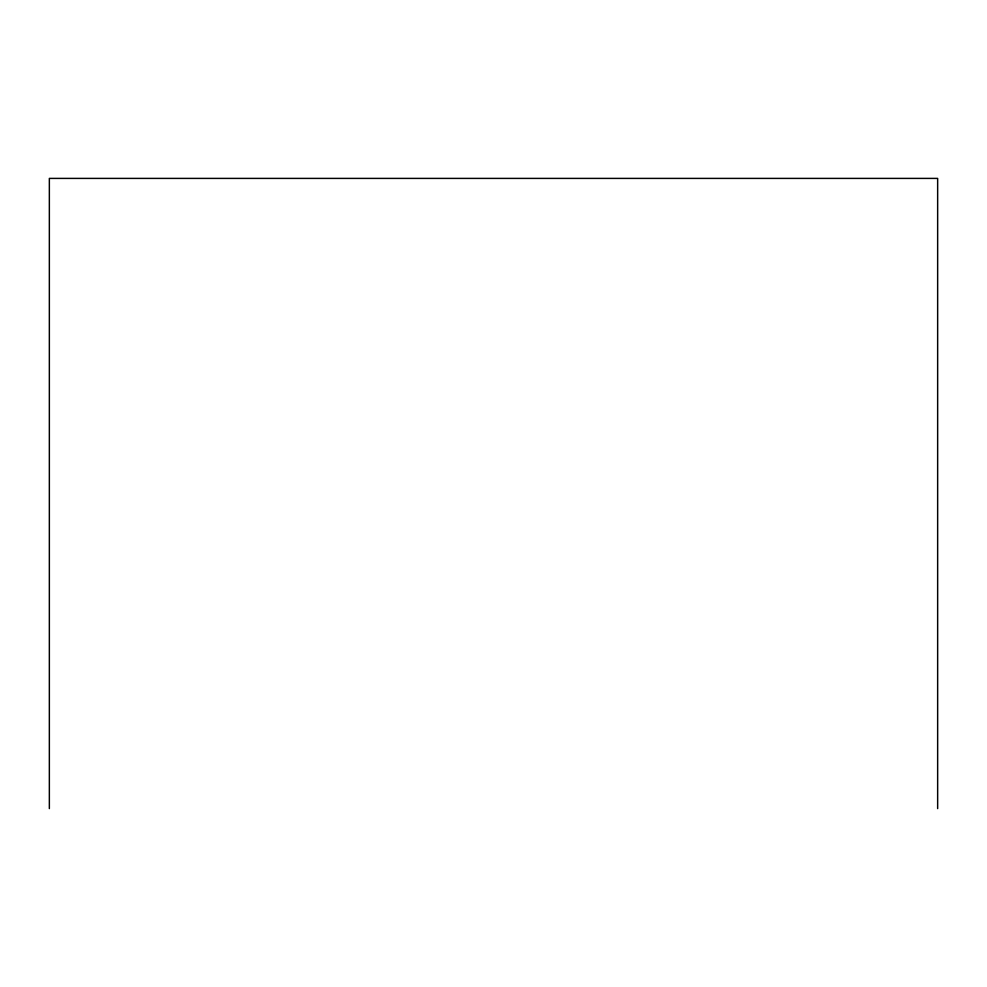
<?xml version="1.0" encoding="UTF-8"?>
<svg xmlns="http://www.w3.org/2000/svg" width="987" height="987" viewBox="0 0 987 987"><rect width="100%" height="100%" fill="white"/><g stroke="black" fill="none" stroke-linecap="round" stroke-linejoin="round"><path stroke-width="1.48" d="M937.65 808.6L937.65 178.4L49.35 178.4L49.35 808.6"/></g></svg>
